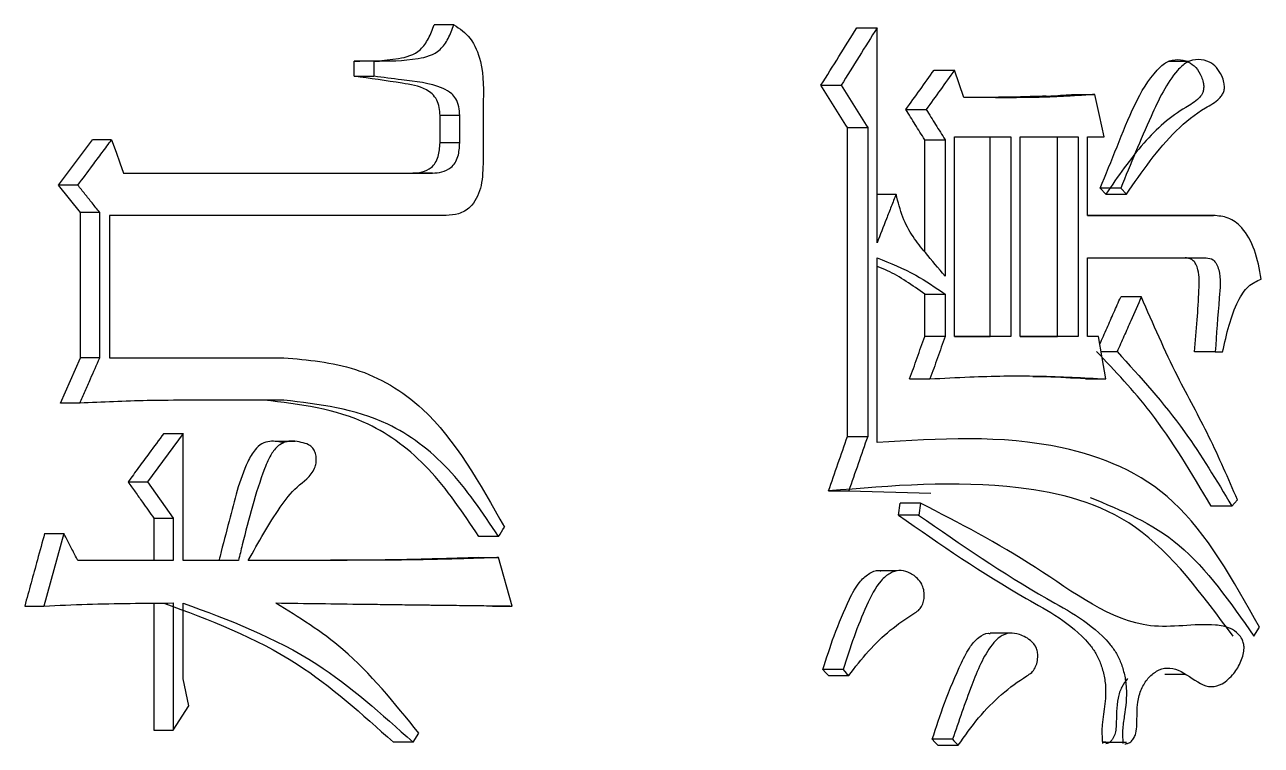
# Model space of a CAD drawing. Header units: millimetres. Extents: x 2136 to 4572, y 748 to 2471.
# Drawn here: x 3168.617 to 3173.034, y 1009.08 to 1011.655 of the extents above; entities that cross this region are included whole.
import ezdxf

# ---------------------------------------------------------------- set-up
doc = ezdxf.new("R2010")
doc.units = ezdxf.units.MM

msp = doc.modelspace()

# ---------------------------------------------------------------- linework, layer by layer
at = {"color": 7, "linetype": 'Continuous', "lineweight": 25}
for p, q in [((3170.1501, 1011.6548), (3170.0797, 1011.6548)), ((3171.5894, 1011.644), (3171.6618, 1011.644)), ((3171.6618, 1010.8759), (3171.6618, 1011.644)), ((3169.8644, 1011.5249), (3169.7943, 1011.5249)), ((3169.7943, 1011.4709), (3169.7943, 1011.5249)), ((3169.8644, 1011.5249), (3169.8644, 1011.4709)), ((3171.8652, 1011.4925), (3171.9379, 1011.4925)), ((3172.7756, 1011.5236), (3172.701, 1011.5236)), ((3169.7943, 1011.4709), (3169.8644, 1011.4709)), ((3171.4611, 1011.4384), (3171.5333, 1011.4384)), ((3172.3658, 1011.406), (3172.4392, 1011.406)), ((3170.2543, 1011.3627), (3170.2543, 1011.1572)), ((3170.171, 1011.3302), (3170.1005, 1011.3302)), ((3170.1005, 1011.2329), (3170.1005, 1011.3302)), ((3170.171, 1011.2329), (3170.171, 1011.3302)), ((3171.7645, 1011.3519), (3171.8371, 1011.3519)), ((3171.5556, 1011.287), (3171.628, 1011.287)), ((3171.5556, 1010.1836), (3171.5556, 1011.287)), ((3171.628, 1011.287), (3171.628, 1010.1836)), ((3168.738, 1011.0814), (3168.8587, 1011.2437)), ((3168.9275, 1011.2437), (3168.8587, 1011.2437)), ((3170.171, 1011.2329), (3170.1005, 1011.2329)), ((3171.8316, 1011.2437), (3171.9043, 1011.2437)), ((3171.8316, 1010.8437), (3171.8316, 1011.2437)), ((3171.9043, 1011.2437), (3171.9043, 1010.7569)), ((3171.9379, 1010.5406), (3171.9379, 1011.2545)), ((3171.9379, 1011.2545), (3172.139, 1011.2545)), ((3172.066, 1010.5406), (3172.066, 1011.2545)), ((3172.139, 1011.2545), (3172.139, 1010.5406)), ((3172.1725, 1010.5406), (3172.1725, 1011.2545)), ((3172.1725, 1011.2545), (3172.3793, 1011.2545)), ((3172.306, 1010.5406), (3172.306, 1011.2545)), ((3172.3793, 1011.2545), (3172.3793, 1010.5406)), ((3172.4126, 1011.2545), (3172.4724, 1011.2545)), ((3172.4126, 1010.9733), (3172.4126, 1011.2545)), ((3168.9701, 1011.1247), (3170.0736, 1011.1247)), ((3168.9701, 1011.1247), (3170.0033, 1011.1247)), ((3170.0736, 1011.1247), (3170.0033, 1011.1247)), ((3168.8067, 1011.0814), (3168.738, 1011.0814)), ((3168.8161, 1010.9841), (3168.738, 1011.0814)), ((3171.6618, 1011.049), (3171.7293, 1011.049)), ((3172.5322, 1011.0707), (3172.4586, 1011.0707)), ((3172.4785, 1011.049), (3172.4586, 1011.0707)), ((3172.5322, 1011.0707), (3172.5521, 1011.049)), ((3168.8849, 1010.9841), (3168.8161, 1010.9841)), ((3168.8161, 1010.4649), (3168.8161, 1010.9841)), ((3168.8849, 1010.4649), (3168.8849, 1010.9841)), ((3170.1223, 1010.9733), (3168.9204, 1010.9733)), ((3168.9204, 1010.9733), (3168.9204, 1010.4649)), ((3172.8628, 1010.9733), (3172.4126, 1010.9733)), ((3172.4126, 1010.9733), (3172.7889, 1010.9733)), ((3172.7889, 1010.9733), (3172.8628, 1010.9733)), ((3171.6618, 1010.162), (3171.6618, 1010.8218)), ((3172.4126, 1010.8219), (3172.8364, 1010.8219)), ((3172.4126, 1010.5406), (3172.4126, 1010.8219)), ((3172.7627, 1010.8219), (3172.8367, 1010.8219)), ((3171.8316, 1010.6921), (3171.9043, 1010.6921)), ((3171.8316, 1010.5406), (3171.8316, 1010.6921)), ((3171.9043, 1010.6921), (3171.9043, 1010.5406)), ((3172.6055, 1010.682), (3172.5318, 1010.682)), ((3171.9043, 1010.5406), (3171.8316, 1010.5406)), ((3172.139, 1010.5406), (3171.9379, 1010.5406)), ((3171.9379, 1010.5406), (3172.066, 1010.5406)), ((3172.139, 1010.5406), (3172.066, 1010.5406)), ((3172.3793, 1010.5406), (3172.1725, 1010.5406)), ((3172.1725, 1010.5406), (3172.306, 1010.5406)), ((3172.3793, 1010.5406), (3172.306, 1010.5406)), ((3172.4525, 1010.5406), (3172.4126, 1010.5406)), ((3172.4525, 1010.5406), (3172.4126, 1010.5406)), ((3172.4619, 1010.4867), (3172.519, 1010.4867)), ((3172.8694, 1010.4865), (3172.7954, 1010.4865)), ((3172.8694, 1010.4865), (3172.8957, 1010.4865)), ((3168.7451, 1010.3026), (3168.8161, 1010.4649)), ((3168.8849, 1010.4649), (3168.8161, 1010.4649)), ((3168.9204, 1010.4649), (3169.5421, 1010.4649)), ((3171.7779, 1010.3892), (3171.8505, 1010.3892)), ((3172.4056, 1010.3892), (3172.479, 1010.3892)), ((3168.8138, 1010.3026), (3168.7451, 1010.3026)), ((3169.5421, 1010.3134), (3169.2038, 1010.3134)), ((3169.4725, 1010.3134), (3169.2038, 1010.3134)), ((3169.5421, 1010.3134), (3169.4725, 1010.3134)), ((3169.1826, 1010.1944), (3169.0552, 1010.0213)), ((3169.1135, 1010.1944), (3169.1826, 1010.1944)), ((3169.1826, 1009.7401), (3169.1826, 1010.1944)), ((3169.5828, 1010.1651), (3169.5123, 1010.1651)), ((3171.5556, 1010.1836), (3171.628, 1010.1836)), ((3168.9862, 1010.0213), (3169.0552, 1010.0213)), ((3169.0552, 1010.0213), (3169.1473, 1009.8915)), ((3171.4881, 1009.9889), (3171.5604, 1009.9889)), ((3171.5604, 1009.9889), (3171.8537, 1009.9809)), ((3171.7376, 1009.9024), (3171.7443, 1009.9456)), ((3171.8169, 1009.9456), (3171.7443, 1009.9456)), ((3171.8169, 1009.9456), (3171.8102, 1009.9024)), ((3171.8102, 1009.9024), (3171.7376, 1009.9024)), ((3172.9287, 1009.9349), (3172.8546, 1009.9349)), ((3169.0781, 1009.8915), (3169.1473, 1009.8915)), ((3169.0781, 1009.8915), (3169.0781, 1009.7401)), ((3169.1473, 1009.8915), (3169.1473, 1009.7401)), ((3168.7569, 1009.8374), (3168.6856, 1009.5778)), ((3168.6882, 1009.8374), (3168.7569, 1009.8374)), ((3169.1473, 1009.7401), (3168.8067, 1009.7401)), ((3169.3802, 1009.7401), (3169.1826, 1009.7401)), ((3170.2391, 1009.7509), (3170.3097, 1009.7509)), ((3170.3582, 1009.5778), (3170.3097, 1009.7509)), ((3171.7317, 1009.7031), (3171.6583, 1009.7031)), ((3168.6171, 1009.5778), (3168.6856, 1009.5778)), ((3169.0781, 1009.5887), (3169.0781, 1009.1343)), ((3169.1473, 1009.5887), (3169.1473, 1009.1343)), ((3169.1826, 1009.3182), (3169.1826, 1009.5886)), ((3170.2875, 1009.5778), (3170.3582, 1009.5778)), ((3173.0076, 1009.4697), (3173.0272, 1009.5021)), ((3172.1391, 1009.4811), (3172.0652, 1009.4811)), ((3171.54, 1009.3507), (3171.4678, 1009.3507)), ((3171.4881, 1009.3291), (3171.5603, 1009.3291)), ((3172.689, 1009.3345), (3172.7609, 1009.3344)), ((3169.2038, 1009.2209), (3169.1826, 1009.3182)), ((3169.1473, 1009.1343), (3169.2038, 1009.2209)), ((3169.0781, 1009.1343), (3169.1473, 1009.1343)), ((3170.004, 1009.0911), (3170.0248, 1009.1235)), ((3170.004, 1009.0911), (3169.9337, 1009.0911)), ((3171.9312, 1009.1019), (3171.8584, 1009.1019)), ((3171.8785, 1009.0803), (3171.9513, 1009.0803)), ((3172.479, 1009.0911), (3172.5525, 1009.0911))]:
    msp.add_line(p, q, dxfattribs=at)
at = {"color": 7, "linetype": 'Continuous', "lineweight": 25, "flags": 128}
for points in [[(3171.9715, 1011.3952), (3171.9547, 1011.4438), (3171.9379, 1011.4925)], [(3172.4724, 1011.2545), (3172.4558, 1011.3303), (3172.4392, 1011.406)], [(3168.9275, 1011.2437), (3168.9436, 1011.1989), (3168.9569, 1011.1618), (3168.9701, 1011.1247)], [(3172.4785, 1011.049), (3172.5053, 1011.049), (3172.5287, 1011.049), (3172.5521, 1011.049)], [(3172.479, 1010.3892), (3172.4658, 1010.4649), (3172.4525, 1010.5406)], [(3172.9287, 1009.9349), (3172.9386, 1009.9458), (3172.9486, 1009.9567)], [(3170.3097, 1009.8266), (3170.3149, 1009.8348), (3170.3201, 1009.8429), (3170.3253, 1009.851), (3170.3305, 1009.8591)], [(3170.3097, 1009.8266), (3170.2788, 1009.8266), (3170.259, 1009.8266), (3170.2391, 1009.8266)], [(3171.4881, 1009.3291), (3171.4829, 1009.3346), (3171.4778, 1009.3401), (3171.4678, 1009.3507)], [(3171.54, 1009.3507), (3171.5452, 1009.3452), (3171.5528, 1009.3372), (3171.5603, 1009.3291)], [(3171.8786, 1009.0803), (3171.8734, 1009.0858), (3171.8683, 1009.0913), (3171.8584, 1009.1019)], [(3171.9312, 1009.1019), (3171.9363, 1009.0964), (3171.9438, 1009.0884), (3171.9513, 1009.0803)]]:
    msp.add_lwpolyline(points, dxfattribs=at)
at = {"color": 7, "linetype": 'Continuous', "lineweight": 25}
for points, knots in [([(3169.7943, 1011.5249), (3169.8464, 1011.5251), (3169.9256, 1011.5253), (3170.0213, 1011.5492), (3170.061, 1011.6042), (3170.0734, 1011.6378), (3170.0797, 1011.6548)], [0, 0, 0, 0, 0.492277, 0.748028, 0.872473, 1, 1, 1, 1]), ([(3169.8644, 1011.5249), (3169.9166, 1011.5251), (3169.9958, 1011.5253), (3170.0916, 1011.5491), (3170.1314, 1011.6042), (3170.1438, 1011.6378), (3170.1501, 1011.6548)], [0, 0, 0, 0, 0.492388, 0.748171, 0.872567, 1, 1, 1, 1]), ([(3170.1501, 1011.6548), (3170.1707, 1011.6409), (3170.2125, 1011.6127), (3170.2585, 1011.5056), (3170.2559, 1011.4176), (3170.2543, 1011.3627)], [0, 0, 0, 0, 0.268924, 0.544059, 1, 1, 1, 1]), ([(3171.4611, 1011.4384), (3171.4825, 1011.4727), (3171.5253, 1011.5412), (3171.568, 1011.6097), (3171.5894, 1011.644)], [0, 0, 0, 0, 0.499999, 1, 1, 1, 1]), ([(3171.6618, 1011.644), (3171.6404, 1011.6097), (3171.5976, 1011.5412), (3171.5547, 1011.4727), (3171.5333, 1011.4384)], [0, 0, 0, 0, 0.5, 1, 1, 1, 1]), ([(3171.7645, 1011.3519), (3171.7813, 1011.3753), (3171.8149, 1011.4222), (3171.8484, 1011.4691), (3171.8652, 1011.4925)], [0, 0, 0, 0, 0.499999, 1, 1, 1, 1]), ([(3171.9379, 1011.4925), (3171.9211, 1011.4691), (3171.8876, 1011.4222), (3171.8539, 1011.3753), (3171.8371, 1011.3519)], [0, 0, 0, 0, 0.499999, 1, 1, 1, 1]), ([(3172.4586, 1011.0707), (3172.4786, 1011.1197), (3172.5387, 1011.2674), (3172.6057, 1011.4419), (3172.6959, 1011.5255), (3172.7356, 1011.5329), (3172.7714, 1011.5254), (3172.801, 1011.5036), (3172.8184, 1011.4759), (3172.8267, 1011.4506), (3172.8288, 1011.433), (3172.8272, 1011.4186), (3172.8215, 1011.4045), (3172.8018, 1011.3801), (3172.7253, 1011.3411), (3172.6072, 1011.2363), (3172.5222, 1011.1126), (3172.4785, 1011.049)], [0, 0, 0, 0, 0.117084, 0.352421, 0.392033, 0.4319, 0.470231, 0.500102, 0.530093, 0.545391, 0.556909, 0.565721, 0.574545, 0.589616, 0.642212, 0.816089, 1, 1, 1, 1]), ([(3172.5521, 1011.049), (3172.5798, 1011.0893), (3172.6636, 1011.2111), (3172.7764, 1011.3308), (3172.8738, 1011.3785), (3172.8941, 1011.4028), (3172.9006, 1011.4159), (3172.9029, 1011.4316), (3172.9007, 1011.4514), (3172.8918, 1011.4769), (3172.8746, 1011.5036), (3172.8457, 1011.5253), (3172.8088, 1011.5334), (3172.7678, 1011.5245), (3172.7035, 1011.463), (3172.627, 1011.3041), (3172.5671, 1011.1567), (3172.5322, 1011.0707)], [0, 0, 0, 0, 0.117023, 0.353532, 0.409689, 0.421913, 0.431957, 0.442101, 0.453679, 0.472075, 0.49977, 0.527462, 0.568321, 0.610802, 0.649012, 0.795156, 1, 1, 1, 1]), ([(3170.1005, 1011.3302), (3170.1, 1011.3401), (3170.0991, 1011.3597), (3170.0896, 1011.3877), (3170.0728, 1011.4089), (3170.0318, 1011.4354), (3169.937, 1011.4504), (3169.8509, 1011.4628), (3169.7943, 1011.4709)], [0, 0, 0, 0, 0.0603351, 0.1198881, 0.185788, 0.2512462, 0.5074615, 1, 1, 1, 1]), ([(3170.1709, 1011.3302), (3170.1704, 1011.341), (3170.1693, 1011.3625), (3170.1585, 1011.3902), (3170.1388, 1011.4134), (3170.0745, 1011.4465), (3169.9798, 1011.4549), (3169.8972, 1011.4663), (3169.8644, 1011.4709)], [0, 0, 0, 0, 0.06555, 0.131385, 0.187199, 0.284615, 0.7156, 1, 1, 1, 1]), ([(3171.5556, 1011.287), (3171.5399, 1011.3122), (3171.5084, 1011.3627), (3171.4768, 1011.4132), (3171.4611, 1011.4384)], [0, 0, 0, 0, 0.5, 1, 1, 1, 1]), ([(3171.5333, 1011.4384), (3171.5491, 1011.4132), (3171.5807, 1011.3627), (3171.6122, 1011.3122), (3171.628, 1011.287)], [0, 0, 0, 0, 0.499999, 1, 1, 1, 1]), ([(3172.4392, 1011.406), (3172.4179, 1011.4044), (3172.3859, 1011.402), (3172.3432, 1011.3994), (3172.3111, 1011.3977), (3172.287, 1011.3968), (3172.2683, 1011.3961), (3172.2549, 1011.3957), (3172.2389, 1011.3953), (3172.2228, 1011.3949), (3172.2094, 1011.3947), (3172.196, 1011.3945), (3172.1826, 1011.3943), (3172.1665, 1011.3942), (3172.1504, 1011.3941), (3172.1343, 1011.3941), (3172.1209, 1011.394), (3172.1075, 1011.3941), (3172.094, 1011.3941), (3172.0779, 1011.3942), (3172.0645, 1011.3943), (3172.0537, 1011.3943), (3172.0457, 1011.3944), (3172.0389, 1011.3945), (3172.0322, 1011.3945), (3172.0255, 1011.3946), (3172.0174, 1011.3947), (3172.0093, 1011.3948), (3172.0026, 1011.3948), (3171.9959, 1011.3949), (3171.9905, 1011.395), (3171.9851, 1011.395), (3171.9811, 1011.3951), (3171.9765, 1011.3951), (3171.9734, 1011.3951), (3171.9715, 1011.3952)], [0, 0, 0, 0, 0.137495, 0.206243, 0.274991, 0.343739, 0.360926, 0.3953, 0.429674, 0.464048, 0.498422, 0.515609, 0.549982, 0.584356, 0.61873, 0.653104, 0.687478, 0.704665, 0.739038, 0.773412, 0.807786, 0.824973, 0.84216, 0.859347, 0.86794, 0.885127, 0.902314, 0.919501, 0.936688, 0.945281, 0.962468, 0.971061, 0.979655, 0.988248, 1, 1, 1, 1]), ([(3172.2649, 1011.3993), (3172.2724, 1011.3997), (3172.293, 1011.4009), (3172.3266, 1011.4032), (3172.3527, 1011.4051), (3172.3658, 1011.406)], [0, 0, 0, 0, 0.2229786, 0.6114861, 1, 1, 1, 1]), ([(3172.265, 1011.3993), (3172.2652, 1011.3995), (3172.2658, 1011.3999), (3172.2261, 1011.3983), (3172.1377, 1011.3956), (3172.0608, 1011.3951), (3172.0184, 1011.395), (3172.0003, 1011.395), (3171.9954, 1011.395), (3171.9962, 1011.395), (3171.9966, 1011.395)], [0, 0, 0, 0, 0.052384, 0.110274, 0.515479, 0.735215, 0.874993, 0.913924, 0.954066, 1, 1, 1, 1]), ([(3171.8316, 1011.2437), (3171.8204, 1011.2618), (3171.7981, 1011.2978), (3171.7757, 1011.3339), (3171.7645, 1011.3519)], [0, 0, 0, 0, 0.5, 1, 1, 1, 1]), ([(3171.8371, 1011.3519), (3171.8483, 1011.3339), (3171.8707, 1011.2978), (3171.8931, 1011.2618), (3171.9043, 1011.2437)], [0, 0, 0, 0, 0.499999, 1, 1, 1, 1]), ([(3168.8067, 1011.0814), (3168.8242, 1011.1049), (3168.8531, 1011.1437), (3168.8934, 1011.1978), (3168.9162, 1011.2284), (3168.9275, 1011.2437)], [0, 0, 0, 0, 0.434497, 0.717248, 1, 1, 1, 1]), ([(3170.0033, 1011.1247), (3170.0146, 1011.1253), (3170.0373, 1011.1264), (3170.0653, 1011.1398), (3170.0844, 1011.1605), (3170.0979, 1011.19), (3170.0995, 1011.2159), (3170.1005, 1011.2329)], [0, 0, 0, 0, 0.24066, 0.483157, 0.613661, 0.74758, 1, 1, 1, 1]), ([(3170.0736, 1011.1247), (3170.0849, 1011.1253), (3170.1077, 1011.1264), (3170.1357, 1011.1398), (3170.1549, 1011.1605), (3170.1684, 1011.19), (3170.1699, 1011.2159), (3170.171, 1011.2329)], [0, 0, 0, 0, 0.24079, 0.483382, 0.613891, 0.747761, 1, 1, 1, 1]), ([(3170.2543, 1011.1572), (3170.2531, 1011.1275), (3170.2508, 1011.0696), (3170.2149, 1011.0022), (3170.1672, 1010.9763), (3170.1372, 1010.9743), (3170.1223, 1010.9733)], [0, 0, 0, 0, 0.294497, 0.575733, 0.789018, 1, 1, 1, 1]), ([(3168.8849, 1010.9841), (3168.8758, 1010.9954), (3168.8583, 1011.0172), (3168.8322, 1011.0497), (3168.8152, 1011.0709), (3168.8067, 1011.0814)], [0, 0, 0, 0, 0.34784, 0.673919, 1, 1, 1, 1]), ([(3171.7293, 1011.049), (3171.7236, 1011.0344), (3171.7122, 1011.0051), (3171.6897, 1010.9474), (3171.6729, 1010.9043), (3171.6618, 1010.8759)], [0, 0, 0, 0, 0.253937, 0.507874, 1, 1, 1, 1]), ([(3171.9043, 1010.7569), (3171.8809, 1010.7846), (3171.8421, 1010.8303), (3171.7887, 1010.8961), (3171.7508, 1010.9657), (3171.7365, 1011.021), (3171.7293, 1011.049)], [0, 0, 0, 0, 0.334901, 0.5526, 0.773626, 1, 1, 1, 1]), ([(3173.0338, 1010.7461), (3173.0274, 1010.7815), (3173.0147, 1010.8509), (3172.9712, 1010.9297), (3172.9164, 1010.9688), (3172.8806, 1010.9718), (3172.8628, 1010.9733)], [0, 0, 0, 0, 0.292672, 0.574648, 0.788772, 1, 1, 1, 1]), ([(3171.6618, 1010.8218), (3171.7084, 1010.8032), (3171.792, 1010.77), (3171.8699, 1010.716), (3171.9043, 1010.6921)], [0, 0, 0, 0, 0.557901, 1, 1, 1, 1]), ([(3171.8316, 1010.6921), (3171.7881, 1010.7234), (3171.7331, 1010.7629), (3171.674, 1010.7865), (3171.6618, 1010.7914)], [0, 0, 0, 0, 0.792726, 1, 1, 1, 1]), ([(3172.7954, 1010.4865), (3172.7988, 1010.5243), (3172.8053, 1010.5974), (3172.8104, 1010.6831), (3172.8129, 1010.743), (3172.81, 1010.7755), (3172.8014, 1010.7987), (3172.7915, 1010.8128), (3172.7781, 1010.8204), (3172.7683, 1010.8213), (3172.7625, 1010.8219)], [0, 0, 0, 0, 0.301012, 0.582195, 0.678316, 0.775434, 0.835729, 0.884225, 0.932949, 1, 1, 1, 1]), ([(3172.8364, 1010.8219), (3172.8453, 1010.821), (3172.8595, 1010.8196), (3172.8749, 1010.8004), (3172.8907, 1010.7562), (3172.8806, 1010.6454), (3172.8739, 1010.5497), (3172.8694, 1010.4865)], [0, 0, 0, 0, 0.100834, 0.16221, 0.226726, 0.489604, 1, 1, 1, 1]), ([(3172.8957, 1010.4865), (3172.9101, 1010.5502), (3172.9299, 1010.638), (3172.9857, 1010.7246), (3173.018, 1010.739), (3173.0338, 1010.7461)], [0, 0, 0, 0, 0.572425, 0.789887, 1, 1, 1, 1]), ([(3172.4572, 1010.5134), (3172.4658, 1010.5327), (3172.4825, 1010.5704), (3172.5073, 1010.6265), (3172.5235, 1010.6633), (3172.5317, 1010.6817)], [0, 0, 0, 0, 0.344069, 0.672034, 1, 1, 1, 1]), ([(3172.6053, 1010.6817), (3172.5928, 1010.6535), (3172.5722, 1010.6069), (3172.5434, 1010.5419), (3172.5271, 1010.5051), (3172.519, 1010.4867)], [0, 0, 0, 0, 0.433599, 0.716799, 1, 1, 1, 1]), ([(3172.9487, 1009.9568), (3172.9159, 1010.0332), (3172.8503, 1010.1861), (3172.7224, 1010.4132), (3172.6474, 1010.5856), (3172.6056, 1010.6816)], [0, 0, 0, 0, 0.306675, 0.613603, 1, 1, 1, 1]), ([(3171.7779, 1010.3892), (3171.7869, 1010.4144), (3171.8048, 1010.4649), (3171.8227, 1010.5154), (3171.8316, 1010.5406)], [0, 0, 0, 0, 0.5, 1, 1, 1, 1]), ([(3172.8546, 1009.9349), (3172.7856, 1010.0517), (3172.6634, 1010.2585), (3172.5115, 1010.4175), (3172.4455, 1010.4867)], [0, 0, 0, 0, 0.564924, 1, 1, 1, 1]), ([(3172.519, 1010.4867), (3172.602, 1010.3956), (3172.7514, 1010.2316), (3172.8741, 1010.0262), (3172.9287, 1009.9349)], [0, 0, 0, 0, 0.55543, 1, 1, 1, 1]), ([(3168.8138, 1010.3026), (3168.8201, 1010.317), (3168.8328, 1010.3458), (3168.8565, 1010.3999), (3168.8738, 1010.4396), (3168.8849, 1010.4649)], [0, 0, 0, 0, 0.266473, 0.532946, 1, 1, 1, 1]), ([(3169.5421, 1010.4649), (3169.6283, 1010.4574), (3169.8017, 1010.4425), (3170.0999, 1010.2707), (3170.2424, 1010.0163), (3170.3305, 1009.8591)], [0, 0, 0, 0, 0.274101, 0.551296, 1, 1, 1, 1]), ([(3171.8505, 1010.3892), (3171.898, 1010.3918), (3172.027, 1010.399), (3172.2368, 1010.4022), (3172.3983, 1010.3935), (3172.479, 1010.3892)], [0, 0, 0, 0, 0.225447, 0.61244, 1, 1, 1, 1]), ([(3172.4056, 1010.3892), (3172.3587, 1010.3921), (3172.2962, 1010.3961), (3172.2333, 1010.3967), (3172.2176, 1010.3968)], [0, 0, 0, 0, 0.75073, 1, 1, 1, 1]), ([(3169.2038, 1010.3134), (3169.1542, 1010.313), (3169.0645, 1010.3123), (3168.9344, 1010.3083), (3168.854, 1010.3045), (3168.8138, 1010.3026)], [0, 0, 0, 0, 0.382976, 0.691466, 1, 1, 1, 1]), ([(3170.2391, 1009.8266), (3170.182, 1009.9118), (3170.0693, 1010.08), (3169.8077, 1010.2743), (3169.599, 1010.2986), (3169.4725, 1010.3134)], [0, 0, 0, 0, 0.2874426, 0.5678564, 1, 1, 1, 1]), ([(3170.3097, 1009.8266), (3170.2526, 1009.9118), (3170.1397, 1010.08), (3169.8777, 1010.2743), (3169.6688, 1010.2986), (3169.5421, 1010.3134)], [0, 0, 0, 0, 0.287344, 0.567754, 1, 1, 1, 1]), ([(3169.1135, 1010.1944), (3169.0961, 1010.1708), (3169.0663, 1010.1302), (3169.0238, 1010.0725), (3168.9988, 1010.0384), (3168.9862, 1010.0213)], [0, 0, 0, 0, 0.40915, 0.704575, 1, 1, 1, 1]), ([(3169.544, 1010.1601), (3169.5267, 1010.1639), (3169.5, 1010.1697), (3169.4633, 1010.1601), (3169.4357, 1010.1343), (3169.3874, 1010.0469), (3169.3556, 1009.9116), (3169.3239, 1009.7928), (3169.3122, 1009.7456), (3169.3108, 1009.7401)], [0, 0, 0, 0, 0.122922, 0.190849, 0.258594, 0.353349, 0.745947, 0.970578, 1, 1, 1, 1]), ([(3169.4155, 1009.7401), (3169.4522, 1009.8058), (3169.5052, 1009.9007), (3169.5862, 1010.0076), (3169.6439, 1010.0417), (3169.6583, 1010.0883), (3169.6589, 1010.1081), (3169.6551, 1010.1271), (3169.6469, 1010.1423), (3169.6323, 1010.1547), (3169.6008, 1010.1642), (3169.5634, 1010.1713), (3169.5243, 1010.1541), (3169.4953, 1010.1216), (3169.4463, 1010.0022), (3169.4121, 1009.8706), (3169.3849, 1009.759), (3169.3802, 1009.7401)], [0, 0, 0, 0, 0.209542, 0.302718, 0.395823, 0.412031, 0.428214, 0.444989, 0.461063, 0.475111, 0.504204, 0.574217, 0.604801, 0.646447, 0.701904, 0.949434, 1, 1, 1, 1]), ([(3171.4881, 1009.9889), (3171.4994, 1010.0214), (3171.5219, 1010.0863), (3171.5444, 1010.1512), (3171.5556, 1010.1836)], [0, 0, 0, 0, 0.5, 1, 1, 1, 1]), ([(3173.0272, 1009.5021), (3172.9336, 1009.67), (3172.7496, 1009.9996), (3172.2438, 1010.1991), (3171.8824, 1010.1761), (3171.6618, 1010.162)], [0, 0, 0, 0, 0.287943, 0.565415, 1, 1, 1, 1]), ([(3168.9862, 1010.0213), (3168.9947, 1010.0093), (3169.0118, 1009.9853), (3169.0424, 1009.942), (3169.0645, 1009.9108), (3169.0781, 1009.8915)], [0, 0, 0, 0, 0.277956, 0.555911, 1, 1, 1, 1]), ([(3172.9334, 1009.4697), (3172.8238, 1009.6183), (3172.6076, 1009.9115), (3172.0836, 1010.039), (3171.7139, 1010.0079), (3171.4881, 1009.9889)], [0, 0, 0, 0, 0.285883, 0.56379, 1, 1, 1, 1]), ([(3172.5464, 1009.0855), (3172.5506, 1009.0858), (3172.5592, 1009.0863), (3172.5707, 1009.0945), (3172.5801, 1009.1069), (3172.5873, 1009.1274), (3172.5912, 1009.1707), (3172.5882, 1009.2256), (3172.6046, 1009.2826), (3172.6282, 1009.321), (3172.6601, 1009.3478), (3172.6979, 1009.36), (3172.7533, 1009.3472), (3172.8011, 1009.3049), (3172.8555, 1009.2854), (3172.898, 1009.2984), (3172.9343, 1009.3322), (3172.9587, 1009.3709), (3172.9699, 1009.4032), (3172.9731, 1009.4255), (3172.9713, 1009.4445), (3172.9647, 1009.4621), (3172.9493, 1009.4824), (3172.9173, 1009.5042), (3172.8108, 1009.5198), (3172.5686, 1009.4673), (3172.2283, 1009.7324), (3171.9543, 1009.8744), (3171.8169, 1009.9456)], [0, 0, 0, 0, 0.006979, 0.013925, 0.020645, 0.027359, 0.039158, 0.068779, 0.087565, 0.106337, 0.125711, 0.147046, 0.168852, 0.216529, 0.237968, 0.259695, 0.286308, 0.307882, 0.318004, 0.326525, 0.332753, 0.33899, 0.348555, 0.366353, 0.396306, 0.524136, 0.761431, 1, 1, 1, 1]), ([(3172.423, 1009.9654), (3172.5335, 1009.9204), (3172.7576, 1009.829), (3172.9234, 1009.5906), (3173.0076, 1009.4697)], [0, 0, 0, 0, 0.492709, 1, 1, 1, 1]), ([(3171.7376, 1009.9024), (3171.8876, 1009.7982), (3172.1131, 1009.6418), (3172.3632, 1009.5141), (3172.4417, 1009.4132), (3172.4598, 1009.3755), (3172.4724, 1009.3326), (3172.4847, 1009.2509), (3172.4616, 1009.1691), (3172.4653, 1009.1023), (3172.4662, 1009.0865)], [0, 0, 0, 0, 0.492457, 0.740078, 0.770604, 0.801348, 0.832638, 0.86482, 0.96803, 1, 1, 1, 1]), ([(3171.8101, 1009.9024), (3171.9604, 1009.7982), (3172.1862, 1009.6417), (3172.4366, 1009.5141), (3172.5152, 1009.4132), (3172.5333, 1009.3755), (3172.546, 1009.3325), (3172.5552, 1009.268), (3172.5479, 1009.2006), (3172.5365, 1009.1354), (3172.5387, 1009.1023), (3172.5398, 1009.0865)], [0, 0, 0, 0, 0.492538, 0.7401909, 0.7707097, 0.8014398, 0.8327072, 0.8648615, 0.9333586, 0.96806, 1, 1, 1, 1]), ([(3168.6882, 1009.8374), (3168.6796, 1009.8059), (3168.6634, 1009.7469), (3168.6397, 1009.6604), (3168.6246, 1009.6054), (3168.6171, 1009.5778)], [0, 0, 0, 0, 0.364068, 0.682034, 1, 1, 1, 1]), ([(3168.8067, 1009.7401), (3168.7997, 1009.7537), (3168.7879, 1009.7768), (3168.7713, 1009.8092), (3168.7617, 1009.828), (3168.7569, 1009.8374)], [0, 0, 0, 0, 0.419956, 0.709979, 1, 1, 1, 1]), ([(3170.3097, 1009.7509), (3170.3012, 1009.7507), (3170.2841, 1009.7501), (3170.2627, 1009.7494), (3170.2456, 1009.7489), (3170.2328, 1009.7485), (3170.22, 1009.7481), (3170.2071, 1009.7477), (3170.1943, 1009.7473), (3170.1771, 1009.7468), (3170.1557, 1009.7462), (3170.13, 1009.7455), (3170.1043, 1009.7449), (3170.0786, 1009.7443), (3170.0528, 1009.7437), (3170.027, 1009.7432), (3169.9927, 1009.7426), (3169.8981, 1009.7414), (3169.7947, 1009.7412), (3169.704, 1009.7408), (3169.6781, 1009.7407), (3169.6651, 1009.7407), (3169.6478, 1009.7406), (3169.6305, 1009.7406), (3169.6132, 1009.7405), (3169.6002, 1009.7405), (3169.5872, 1009.7405), (3169.5742, 1009.7404), (3169.5612, 1009.7404), (3169.5483, 1009.7404), (3169.5353, 1009.7403), (3169.5223, 1009.7403), (3169.5114, 1009.7403), (3169.5028, 1009.7403), (3169.4962, 1009.7403), (3169.4897, 1009.7402), (3169.4832, 1009.7402), (3169.4767, 1009.7402), (3169.4702, 1009.7402), (3169.4616, 1009.7402), (3169.4529, 1009.7402), (3169.4442, 1009.7402), (3169.4377, 1009.7401), (3169.4312, 1009.7401), (3169.4238, 1009.7401), (3169.4185, 1009.7401), (3169.4155, 1009.7401)], [0, 0, 0, 0, 0.028899, 0.057798, 0.072248, 0.086697, 0.101147, 0.115596, 0.130046, 0.144495, 0.173394, 0.202293, 0.231192, 0.260091, 0.28899, 0.317889, 0.346789, 0.404587, 0.63578, 0.693578, 0.708028, 0.722478, 0.736927, 0.765826, 0.780276, 0.794725, 0.809175, 0.823624, 0.838074, 0.852523, 0.866973, 0.881422, 0.895872, 0.903096, 0.910321, 0.917546, 0.924771, 0.931996, 0.93922, 0.946445, 0.960895, 0.968119, 0.975344, 0.982569, 0.989794, 1, 1, 1, 1]), ([(3170.2391, 1009.7509), (3170.2049, 1009.7498), (3170.1536, 1009.7482), (3170.068, 1009.7457), (3169.9479, 1009.7426), (3169.7734, 1009.7413), (3169.5971, 1009.7407), (3169.4769, 1009.7404), (3169.4283, 1009.7403), (3169.4155, 1009.7403)], [0, 0, 0, 0, 0.125443, 0.188165, 0.313609, 0.564502, 0.824135, 0.953953, 1, 1, 1, 1]), ([(3171.4678, 1009.3507), (3171.4808, 1009.3913), (3171.5088, 1009.4783), (3171.5518, 1009.5829), (3171.593, 1009.6601), (3171.6303, 1009.6938), (3171.6583, 1009.7075), (3171.673, 1009.7036), (3171.6749, 1009.7031)], [0, 0, 0, 0, 0.275445, 0.590352, 0.751539, 0.866997, 0.982537, 1, 1, 1, 1]), ([(3171.5603, 1009.3291), (3171.5833, 1009.3591), (3171.6527, 1009.4496), (3171.7409, 1009.5198), (3171.8085, 1009.5606), (3171.8215, 1009.5752), (3171.8285, 1009.5942), (3171.8308, 1009.6151), (3171.8289, 1009.6364), (3171.8206, 1009.6588), (3171.8017, 1009.6822), (3171.7739, 1009.7005), (3171.7397, 1009.7071), (3171.7062, 1009.6962), (3171.6623, 1009.6594), (3171.6212, 1009.5763), (3171.5779, 1009.4685), (3171.5527, 1009.3901), (3171.54, 1009.3507)], [0, 0, 0, 0, 0.117103, 0.353724, 0.376614, 0.395602, 0.414782, 0.431323, 0.450524, 0.470069, 0.496423, 0.543443, 0.584386, 0.625263, 0.671715, 0.773941, 0.886489, 1, 1, 1, 1]), ([(3168.6856, 1009.5778), (3168.7372, 1009.5802), (3168.8401, 1009.5848), (3168.994, 1009.5878), (3169.0962, 1009.5884), (3169.1473, 1009.5887)], [0, 0, 0, 0, 0.334125, 0.667044, 1, 1, 1, 1]), ([(3169.1135, 1009.5886), (3169.2767, 1009.5279), (3169.5698, 1009.4189), (3169.8219, 1009.1918), (3169.9337, 1009.0911)], [0, 0, 0, 0, 0.556762, 1, 1, 1, 1]), ([(3169.1826, 1009.5886), (3169.346, 1009.5279), (3169.6395, 1009.4189), (3169.892, 1009.1918), (3170.004, 1009.0911)], [0, 0, 0, 0, 0.556811, 1, 1, 1, 1]), ([(3169.514, 1009.5887), (3169.6188, 1009.5873), (3169.7302, 1009.5858), (3169.8476, 1009.5843), (3169.8737, 1009.584), (3169.8998, 1009.5836), (3169.9258, 1009.5833), (3169.9519, 1009.583), (3169.9779, 1009.5826), (3170.004, 1009.5823), (3170.03, 1009.582), (3170.056, 1009.5816), (3170.0819, 1009.5813), (3170.1079, 1009.581), (3170.1339, 1009.5807), (3170.1663, 1009.5803), (3170.1923, 1009.5799), (3170.2182, 1009.5796), (3170.2441, 1009.5793), (3170.27, 1009.579), (3170.2959, 1009.5786), (3170.312, 1009.5784), (3170.3273, 1009.5782), (3170.3416, 1009.5781), (3170.3527, 1009.5779), (3170.3582, 1009.5778)], [0, 0, 0, 0, 0.37025, 0.393391, 0.416531, 0.462812, 0.485953, 0.509093, 0.555374, 0.578515, 0.601655, 0.647937, 0.671077, 0.694218, 0.740499, 0.763639, 0.80992, 0.833061, 0.856201, 0.902482, 0.925623, 0.948764, 0.960334, 0.980167, 1, 1, 1, 1]), ([(3170.0248, 1009.1235), (3169.9381, 1009.2309), (3169.7843, 1009.4213), (3169.596, 1009.5378), (3169.514, 1009.5886)], [0, 0, 0, 0, 0.564151, 1, 1, 1, 1]), ([(3171.8584, 1009.1019), (3171.8727, 1009.1454), (3171.9037, 1009.2399), (3171.9503, 1009.3499), (3171.9905, 1009.431), (3172.0236, 1009.4674), (3172.0494, 1009.482), (3172.0634, 1009.4801), (3172.0655, 1009.4798)], [0, 0, 0, 0, 0.286915, 0.622528, 0.772296, 0.87694, 0.98188, 1, 1, 1, 1]), ([(3171.9513, 1009.0803), (3171.9751, 1009.1138), (3172.0471, 1009.2153), (3172.1404, 1009.2946), (3172.2134, 1009.3384), (3172.2265, 1009.3557), (3172.2339, 1009.3771), (3172.2364, 1009.399), (3172.2342, 1009.4191), (3172.2269, 1009.4368), (3172.2062, 1009.46), (3172.1743, 1009.4764), (3172.1348, 1009.4843), (3172.1, 1009.4706), (3172.0475, 1009.4146), (3171.9934, 1009.2841), (3171.9532, 1009.1663), (3171.9312, 1009.1019)], [0, 0, 0, 0, 0.118687, 0.359196, 0.382949, 0.402078, 0.421221, 0.441113, 0.455768, 0.470498, 0.490908, 0.548404, 0.590662, 0.633125, 0.674263, 0.821867, 1, 1, 1, 1]), ([(3172.5561, 1009.3193), (3172.549, 1009.3095), (3172.5345, 1009.2897), (3172.5147, 1009.2333), (3172.518, 1009.1764), (3172.5137, 1009.129), (3172.5084, 1009.1113), (3172.5015, 1009.0999), (3172.4947, 1009.093), (3172.4871, 1009.0877), (3172.4816, 1009.0863), (3172.479, 1009.0856)], [0, 0, 0, 0, 0.15426, 0.313076, 0.663715, 0.74798, 0.82718, 0.867553, 0.910966, 0.957472, 1, 1, 1, 1]), ([(3172.4786, 1009.0911), (3172.4759, 1009.0911), (3172.4718, 1009.0911), (3172.4677, 1009.0911), (3172.4664, 1009.0911), (3172.4663, 1009.0911), (3172.4662, 1009.0911), (3172.4689, 1009.0911), (3172.4858, 1009.0911), (3172.5098, 1009.0911), (3172.535, 1009.0911), (3172.5521, 1009.0911)], [0, 0, 0, 0, 0.098322, 0.150223, 0.156042, 0.157925, 0.159189, 0.159644, 0.360233, 0.564728, 1, 1, 1, 1])]:
    msp.add_open_spline(points, degree=3, knots=knots, dxfattribs=at)
for points in [[(3171.9043, 1010.5406), (3171.8954, 1010.5154), (3171.8775, 1010.4649), (3171.8595, 1010.4144), (3171.8505, 1010.3892)], [(3171.628, 1010.1836), (3171.6167, 1010.1512), (3171.5942, 1010.0863), (3171.5716, 1010.0214), (3171.5604, 1009.9889)]]:
    msp.add_open_spline(points, degree=3, dxfattribs=at)

doc.saveas('drawing.dxf')
